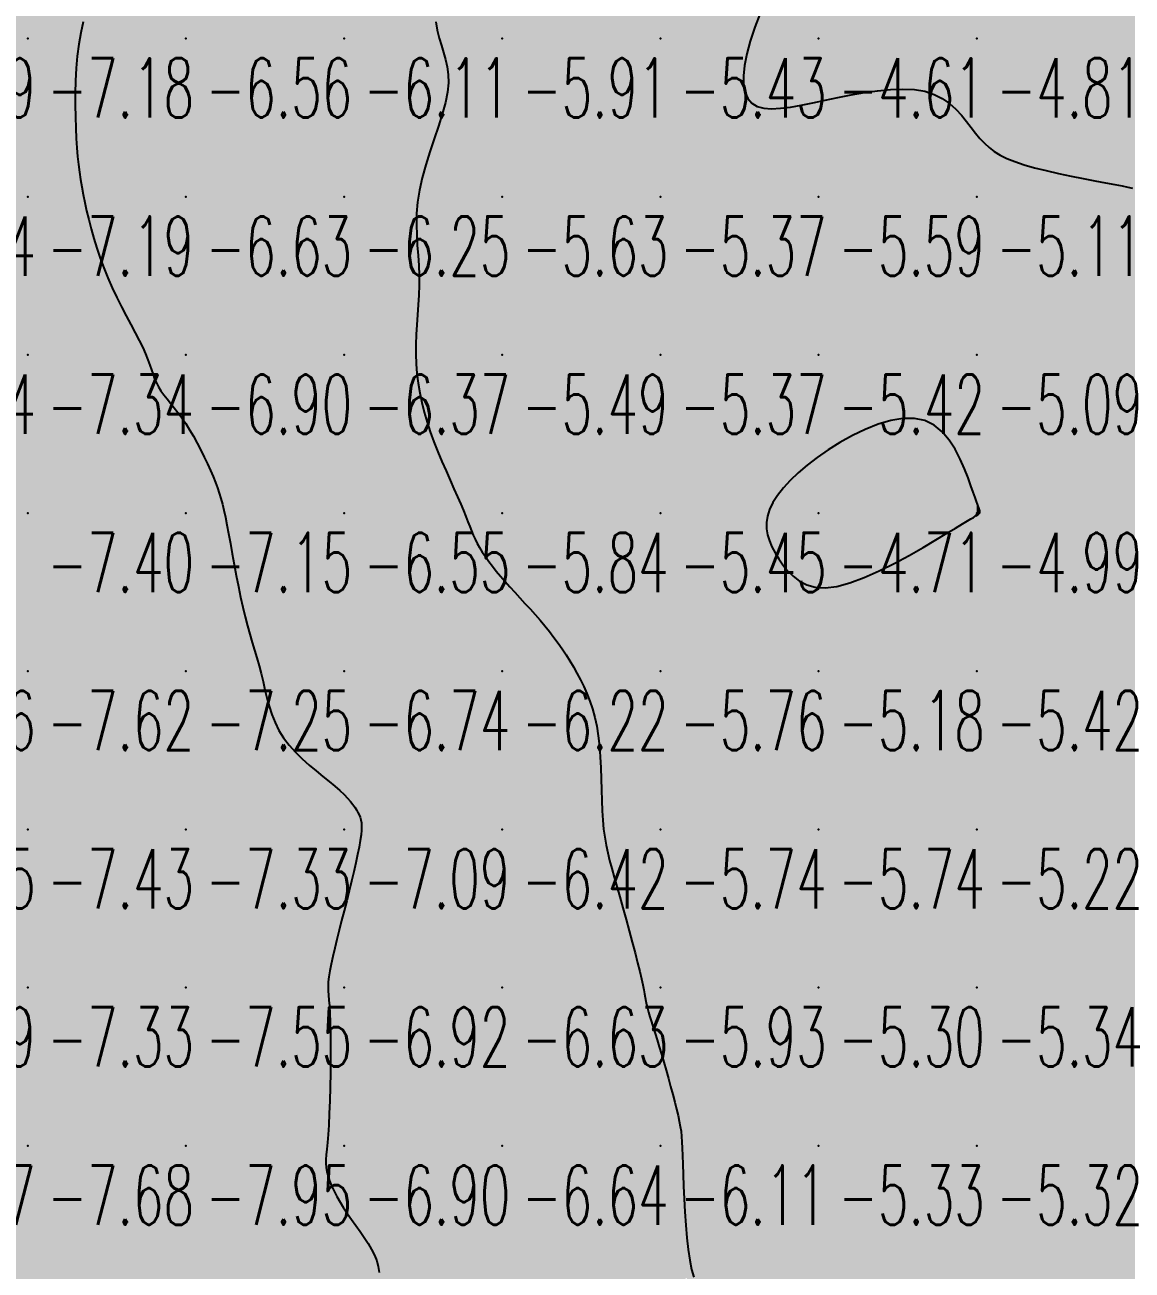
# Model space of a CAD drawing. Header units: millimetres. Extents: x 88261 to 90953, y 390274 to 392322.
# Drawn here: x 89910.1 to 89980.1, y 391899.4 to 391978.1 of the extents above; entities that cross this region are included whole.
import ezdxf
from ezdxf.enums import TextEntityAlignment as Align

# ---------------------------------------------------------------- set-up
doc = ezdxf.new("R2010")
doc.units = ezdxf.units.MM
doc.header["$LTSCALE"] = 25
for name, color, linetype in [('CN_03_00', 7, 'Continuous'), ('CN_04_00', 242, 'Continuous'), ('COTEAlt', 7, 'Continuous'), ('TN_COLORIAGE', 7, 'Continuous')]:
    doc.layers.add(name, color=color, linetype=linetype)
doc.styles.add('Simplex 1.0', font='Simplex.shx', dxfattribs={"width": 0.99, "height": 2.5})
doc.styles.get("Standard").update_dxf_attribs({"font": 'times.ttf'})

# ---------------------------------------------------------------- blocks, each defined once
blk = doc.blocks.new('COTE')
at = {"color": 0}
blk.add_point((0, 0), dxfattribs=at)
at = {"layer": 'COTEAlt'}
blk.add_attdef('ALT', text='', height=3.75, dxfattribs=at).set_placement((1.25, -1.25), align=Align.TOP_LEFT)

msp = doc.modelspace()

# ---------------------------------------------------------------- linework, layer by layer
at = {"layer": 'CN_03_00', "flags": 128}
for points, elevation in [([(89913.752, 391978.298), (89913.6, 391977.605), (89913.472, 391976.883), (89913.375, 391976.13), (89913.308, 391975.355), (89913.266, 391974.571), (89913.246, 391973.789), (89913.246, 391973.022), (89913.26, 391972.28), (89913.286, 391971.576), (89913.319, 391970.923), (89913.358, 391970.326), (89913.402, 391969.78), (89913.453, 391969.271), (89913.513, 391968.789), (89913.581, 391968.32), (89913.66, 391967.853), (89913.751, 391967.376), (89913.855, 391966.877), (89913.973, 391966.346), (89914.107, 391965.787), (89914.258, 391965.204), (89914.427, 391964.602), (89914.615, 391963.986), (89914.824, 391963.361), (89915.054, 391962.733), (89915.308, 391962.106), (89915.585, 391961.485), (89915.877, 391960.874), (89916.178, 391960.28), (89916.479, 391959.705), (89916.771, 391959.156), (89917.046, 391958.635), (89917.297, 391958.149), (89917.514, 391957.702), (89917.694, 391957.296), (89917.84, 391956.928), (89917.963, 391956.593), (89918.07, 391956.285), (89918.17, 391956), (89918.272, 391955.731), (89918.384, 391955.474), (89918.515, 391955.223), (89918.672, 391954.973), (89918.852, 391954.72), (89919.053, 391954.459), (89919.27, 391954.187), (89919.501, 391953.899), (89919.741, 391953.59), (89919.987, 391953.258), (89920.235, 391952.897), (89920.483, 391952.505), (89920.726, 391952.089), (89920.963, 391951.656), (89921.191, 391951.216), (89921.408, 391950.775), (89921.611, 391950.343), (89921.798, 391949.928), (89921.965, 391949.538), (89922.112, 391949.177), (89922.242, 391948.836), (89922.357, 391948.502), (89922.461, 391948.163), (89922.558, 391947.805), (89922.652, 391947.416), (89922.746, 391946.982), (89922.844, 391946.491), (89922.949, 391945.934), (89923.061, 391945.322), (89923.179, 391944.668), (89923.304, 391943.987), (89923.433, 391943.294), (89923.568, 391942.602), (89923.708, 391941.927), (89923.852, 391941.282), (89923.999, 391940.678), (89924.148, 391940.112), (89924.298, 391939.576), (89924.447, 391939.063), (89924.593, 391938.565), (89924.735, 391938.076), (89924.871, 391937.587), (89925, 391937.092), (89925.122, 391936.586), (89925.242, 391936.07), (89925.371, 391935.548), (89925.516, 391935.026), (89925.685, 391934.508), (89925.888, 391933.998), (89926.132, 391933.5), (89926.427, 391933.018), (89926.776, 391932.557), (89927.169, 391932.117), (89927.592, 391931.7), (89928.032, 391931.305), (89928.474, 391930.934), (89928.904, 391930.587), (89929.309, 391930.264), (89929.673, 391929.966), (89929.987, 391929.693), (89930.252, 391929.443), (89930.474, 391929.215), (89930.658, 391929.005), (89930.81, 391928.812), (89930.935, 391928.634), (89931.038, 391928.467), (89931.125, 391928.309), (89931.2, 391928.158), (89931.262, 391928.005), (89931.31, 391927.841), (89931.342, 391927.657), (89931.357, 391927.444), (89931.351, 391927.192), (89931.324, 391926.892), (89931.275, 391926.536), (89931.201, 391926.117), (89931.105, 391925.641), (89930.991, 391925.117), (89930.862, 391924.554), (89930.72, 391923.962), (89930.569, 391923.349), (89930.413, 391922.725), (89930.254, 391922.098), (89930.095, 391921.477), (89929.94, 391920.871), (89929.793, 391920.284), (89929.656, 391919.726), (89929.533, 391919.202), (89929.427, 391918.72), (89929.342, 391918.287), (89929.281, 391917.91), (89929.246, 391917.59), (89929.233, 391917.308), (89929.239, 391917.041), (89929.258, 391916.763), (89929.286, 391916.451), (89929.318, 391916.08), (89929.349, 391915.625), (89929.375, 391915.062), (89929.392, 391914.376), (89929.399, 391913.59), (89929.397, 391912.735), (89929.388, 391911.843), (89929.37, 391910.946), (89929.345, 391910.076), (89929.314, 391909.265), (89929.277, 391908.545), (89929.236, 391907.938), (89929.193, 391907.436), (89929.154, 391907.02), (89929.123, 391906.671), (89929.104, 391906.373), (89929.101, 391906.106), (89929.119, 391905.853), (89929.162, 391905.595), (89929.234, 391905.318), (89929.334, 391905.02), (89929.46, 391904.705), (89929.613, 391904.373), (89929.79, 391904.029), (89929.99, 391903.673), (89930.212, 391903.309), (89930.454, 391902.938), (89930.714, 391902.564), (89930.985, 391902.187), (89931.257, 391901.809), (89931.521, 391901.431), (89931.768, 391901.055), (89931.989, 391900.682), (89932.175, 391900.314), (89932.318, 391899.952), (89932.41, 391899.595), (89932.457, 391899.233)], -7), ([(89936.049, 391978.296), (89936.143, 391977.758), (89936.263, 391977.262), (89936.401, 391976.799), (89936.541, 391976.353), (89936.669, 391975.91), (89936.772, 391975.453), (89936.836, 391974.968), (89936.846, 391974.438), (89936.788, 391973.848), (89936.654, 391973.188), (89936.456, 391972.466), (89936.215, 391971.698), (89935.948, 391970.897), (89935.675, 391970.077), (89935.415, 391969.253), (89935.185, 391968.439), (89935.006, 391967.65), (89934.891, 391966.896), (89934.833, 391966.175), (89934.819, 391965.483), (89934.838, 391964.814), (89934.877, 391964.164), (89934.923, 391963.527), (89934.966, 391962.898), (89934.991, 391962.273), (89934.991, 391961.647), (89934.969, 391961.021), (89934.933, 391960.394), (89934.889, 391959.768), (89934.844, 391959.142), (89934.806, 391958.519), (89934.781, 391957.897), (89934.777, 391957.279), (89934.799, 391956.665), (89934.849, 391956.052), (89934.926, 391955.442), (89935.029, 391954.831), (89935.159, 391954.219), (89935.314, 391953.605), (89935.494, 391952.988), (89935.7, 391952.365), (89935.929, 391951.739), (89936.176, 391951.113), (89936.433, 391950.497), (89936.693, 391949.896), (89936.949, 391949.319), (89937.195, 391948.773), (89937.422, 391948.265), (89937.625, 391947.802), (89937.797, 391947.39), (89937.944, 391947.022), (89938.072, 391946.692), (89938.188, 391946.391), (89938.298, 391946.111), (89938.409, 391945.845), (89938.528, 391945.585), (89938.661, 391945.322), (89938.814, 391945.051), (89938.987, 391944.77), (89939.181, 391944.481), (89939.393, 391944.182), (89939.624, 391943.875), (89939.873, 391943.56), (89940.139, 391943.237), (89940.422, 391942.907), (89940.721, 391942.57), (89941.033, 391942.227), (89941.352, 391941.879), (89941.677, 391941.527), (89942.003, 391941.172), (89942.325, 391940.815), (89942.641, 391940.456), (89942.946, 391940.097), (89943.238, 391939.739), (89943.516, 391939.379), (89943.782, 391939.016), (89944.038, 391938.65), (89944.283, 391938.277), (89944.519, 391937.898), (89944.748, 391937.509), (89944.971, 391937.109), (89945.188, 391936.697), (89945.396, 391936.269), (89945.594, 391935.822), (89945.778, 391935.35), (89945.945, 391934.851), (89946.093, 391934.321), (89946.218, 391933.756), (89946.319, 391933.151), (89946.393, 391932.507), (89946.445, 391931.832), (89946.48, 391931.138), (89946.504, 391930.438), (89946.522, 391929.743), (89946.541, 391929.066), (89946.566, 391928.419), (89946.603, 391927.813), (89946.656, 391927.257), (89946.726, 391926.739), (89946.812, 391926.246), (89946.916, 391925.762), (89947.036, 391925.272), (89947.173, 391924.763), (89947.326, 391924.218), (89947.495, 391923.622), (89947.68, 391922.968), (89947.875, 391922.269), (89948.074, 391921.546), (89948.273, 391920.817), (89948.464, 391920.104), (89948.642, 391919.426), (89948.803, 391918.803), (89948.938, 391918.255), (89949.046, 391917.797), (89949.129, 391917.418), (89949.194, 391917.103), (89949.245, 391916.836), (89949.289, 391916.602), (89949.331, 391916.384), (89949.377, 391916.166), (89949.432, 391915.934), (89949.501, 391915.674), (89949.584, 391915.383), (89949.68, 391915.063), (89949.787, 391914.712), (89949.905, 391914.332), (89950.032, 391913.923), (89950.166, 391913.485), (89950.307, 391913.019), (89950.454, 391912.526), (89950.603, 391912.014), (89950.751, 391911.495), (89950.894, 391910.978), (89951.031, 391910.474), (89951.157, 391909.993), (89951.27, 391909.545), (89951.366, 391909.139), (89951.443, 391908.783), (89951.503, 391908.459), (89951.549, 391908.148), (89951.583, 391907.829), (89951.609, 391907.482), (89951.63, 391907.086), (89951.648, 391906.622), (89951.666, 391906.067), (89951.687, 391905.411), (89951.713, 391904.672), (89951.747, 391903.876), (89951.79, 391903.052), (89951.845, 391902.225), (89951.913, 391901.422), (89951.997, 391900.671), (89952.099, 391899.998), (89952.22, 391899.422), (89952.356, 391898.929)], -6)]:
    msp.add_lwpolyline(points, dxfattribs=dict(at, elevation=elevation))
at = {"layer": 'CN_04_00', "elevation": -5, "flags": 128}
msp.add_lwpolyline([(89956.569, 391978.885), (89956.216, 391977.947), (89955.929, 391977.072), (89955.712, 391976.267), (89955.568, 391975.537), (89955.5, 391974.885), (89955.509, 391974.317), (89955.597, 391973.835), (89955.768, 391973.443), (89956.022, 391973.147), (89956.362, 391972.948), (89956.783, 391972.835), (89957.277, 391972.799), (89957.84, 391972.826), (89958.465, 391972.905), (89959.146, 391973.025), (89959.878, 391973.174), (89960.653, 391973.339), (89961.464, 391973.51), (89962.299, 391973.675), (89963.142, 391973.822), (89963.979, 391973.941), (89964.794, 391974.019), (89965.573, 391974.046), (89966.302, 391974.01), (89966.964, 391973.9), (89967.551, 391973.708), (89968.066, 391973.446), (89968.519, 391973.129), (89968.919, 391972.772), (89969.275, 391972.391), (89969.597, 391971.999), (89969.894, 391971.613), (89970.175, 391971.248), (89970.449, 391970.916), (89970.729, 391970.616), (89971.027, 391970.344), (89971.356, 391970.095), (89971.729, 391969.867), (89972.158, 391969.654), (89972.657, 391969.453), (89973.236, 391969.259), (89973.904, 391969.07), (89974.639, 391968.887), (89975.416, 391968.711), (89976.206, 391968.544), (89976.983, 391968.389), (89977.721, 391968.246), (89978.393, 391968.119), (89978.972, 391968.008), (89979.438, 391967.916), (89979.804, 391967.839), (89980.089, 391967.776)], dxfattribs=at)
msp.add_lwpolyline([(89962.22, 391942.821), (89963.122, 391943.156), (89964.068, 391943.577), (89965.027, 391944.056), (89965.967, 391944.562), (89966.856, 391945.067), (89967.662, 391945.542), (89968.355, 391945.957), (89968.91, 391946.292), (89969.337, 391946.549), (89969.655, 391946.739), (89969.882, 391946.874), (89970.034, 391946.965), (89970.131, 391947.023), (89970.191, 391947.058), (89970.23, 391947.081), (89970.265, 391947.102), (89970.298, 391947.123), (89970.328, 391947.143), (89970.356, 391947.163), (89970.381, 391947.183), (89970.402, 391947.204), (89970.42, 391947.224), (89970.434, 391947.245), (89970.443, 391947.266), (89970.448, 391947.289), (89970.45, 391947.313), (89970.448, 391947.338), (89970.443, 391947.367), (89970.435, 391947.398), (89970.424, 391947.432), (89970.411, 391947.47), (89970.395, 391947.514), (89970.372, 391947.575), (89970.339, 391947.664), (89970.292, 391947.793), (89970.226, 391947.976), (89970.138, 391948.223), (89970.022, 391948.547), (89969.876, 391948.96), (89969.695, 391949.468), (89969.473, 391950.043), (89969.204, 391950.654), (89968.884, 391951.267), (89968.506, 391951.849), (89968.064, 391952.368), (89967.553, 391952.789), (89966.967, 391953.081), (89966.305, 391953.219), (89965.579, 391953.213), (89964.807, 391953.083), (89964.006, 391952.847), (89963.193, 391952.526), (89962.385, 391952.137), (89961.599, 391951.7), (89960.853, 391951.234), (89960.161, 391950.756), (89959.529, 391950.273), (89958.959, 391949.787), (89958.455, 391949.303), (89958.019, 391948.824), (89957.654, 391948.354), (89957.363, 391947.897), (89957.149, 391947.457), (89957.014, 391947.036), (89956.951, 391946.632), (89956.955, 391946.241), (89957.018, 391945.859), (89957.134, 391945.483), (89957.296, 391945.108), (89957.497, 391944.732), (89957.73, 391944.35), (89957.992, 391943.963), (89958.289, 391943.585), (89958.632, 391943.237), (89959.031, 391942.936), (89959.496, 391942.704), (89960.039, 391942.557), (89960.668, 391942.517), (89961.394, 391942.601), (89962.22, 391942.821)], close=True, dxfattribs=at)
at = {"layer": 'TN_COLORIAGE', "color": 161}
for points in [[(89900.249, 391977.239, -7.121), (89910.249, 391977.239, -7.121), (89910.249, 391987.239, -7.121)], [(89900.249, 391987.239, -7.121), (89900.249, 391977.239, -7.121), (89910.249, 391987.239, -7.121)], [(89910.249, 391977.239, -7), (89915.083, 391982.074, -7), (89910.249, 391987.239, -7), (89914.129, 391987.239, -7)], [(89913.119, 391977.239, -7.179), (89915.083, 391982.074, -7.179), (89910.249, 391977.239, -7.179)], [(89900.249, 391967.239, -7.179), (89910.249, 391967.239, -7.179), (89910.249, 391977.239, -7.179)], [(89900.249, 391977.239, -7.179), (89900.249, 391967.239, -7.179), (89910.249, 391977.239, -7.179)], [(89910.249, 391967.239, -7), (89913.273, 391970.264, -7), (89910.249, 391977.239, -7), (89913.119, 391977.239, -7)], [(89913.273, 391970.264, -7.193), (89913.702, 391967.239, -7.193), (89910.249, 391967.239, -7.193)], [(89900.249, 391967.239, -7.193), (89900.249, 391957.239, -7.193), (89910.249, 391967.239, -7.193)], [(89900.249, 391957.239, -7.193), (89910.249, 391957.239, -7.193), (89910.249, 391967.239, -7.193)], [(89910.249, 391957.239, -7), (89915.048, 391962.039, -7), (89910.249, 391967.239, -7), (89913.702, 391967.239, -7)], [(89915.048, 391962.039, -7.337), (89917.954, 391957.239, -7.337), (89910.249, 391957.239, -7.337)], [(89900.249, 391947.239, -7.337), (89910.249, 391947.239, -7.337), (89910.249, 391957.239, -7.337)], [(89900.249, 391957.239, -7.337), (89900.249, 391947.239, -7.337), (89910.249, 391957.239, -7.337)], [(89910.249, 391947.239, -7), (89918.222, 391955.213, -7), (89910.249, 391957.239, -7), (89917.954, 391957.239, -7)], [(89910.249, 391947.239, -7), (89918.222, 391955.213, -7), (89920.249, 391947.239, -7), (89920.249, 391953.245, -7)], [(89922.194, 391949.185, -7.151), (89920.249, 391953.245, -7.151), (89920.249, 391947.239, -7.151)], [(89922.194, 391949.185, -7.151), (89922.765, 391947.239, -7.151), (89920.249, 391947.239, -7.151)], [(89900.249, 391937.239, -7.395), (89910.249, 391937.239, -7.395), (89910.249, 391947.239, -7.395)], [(89900.249, 391947.239, -7.395), (89900.249, 391937.239, -7.395), (89910.249, 391947.239, -7.395)], [(89910.249, 391937.239, -7.151), (89920.249, 391937.239, -7.151), (89920.249, 391947.239, -7.151)], [(89910.249, 391947.239, -7.151), (89910.249, 391937.239, -7.151), (89920.249, 391947.239, -7.151)], [(89920.249, 391937.239, -7), (89923.812, 391940.803, -7), (89920.249, 391947.239, -7), (89922.765, 391947.239, -7)], [(89923.812, 391940.803, -7.249), (89925.096, 391937.239, -7.249), (89920.249, 391937.239, -7.249)], [(89900.249, 391931.119, -7.624), (89903.149, 391930.14, -7.624), (89900.249, 391937.239, -7.624), (89910.249, 391937.239, -7.624)], [(89903.149, 391930.14, -7.43), (89902.37, 391927.239, -7.43), (89910.249, 391937.239, -7.43), (89910.249, 391927.239, -7.43)], [(89910.249, 391937.239, -7.249), (89910.249, 391927.239, -7.249), (89920.249, 391937.239, -7.249)], [(89910.249, 391927.239, -7.249), (89920.249, 391927.239, -7.249), (89920.249, 391937.239, -7.249)], [(89920.249, 391927.239, -7), (89925.804, 391932.794, -7), (89920.249, 391937.239, -7), (89925.096, 391937.239, -7)], [(89920.249, 391927.239, -7), (89925.804, 391932.794, -7), (89930.249, 391927.239, -7), (89930.249, 391929.692, -7)], [(89931.24, 391928.231, -7.086), (89930.249, 391929.692, -7.086), (89930.249, 391927.239, -7.086)], [(89931.24, 391928.231, -7.086), (89931.54, 391927.239, -7.086), (89930.249, 391927.239, -7.086)], [(89902.37, 391927.239, -7.43), (89905.715, 391922.705, -7.43), (89910.249, 391927.239, -7.43)], [(89905.715, 391922.705, -7.33), (89905.314, 391917.239, -7.33), (89910.249, 391927.239, -7.33), (89910.249, 391917.239, -7.33)], [(89910.249, 391917.239, -7.33), (89920.249, 391917.239, -7.33), (89920.249, 391927.239, -7.33)], [(89910.249, 391927.239, -7.33), (89910.249, 391917.239, -7.33), (89920.249, 391927.239, -7.33)], [(89920.249, 391917.239, -7), (89928.988, 391917.239, -7), (89930.249, 391927.239, -7), (89930.249, 391922.027, -7)], [(89920.249, 391927.239, -7.086), (89920.249, 391917.239, -7.086), (89930.249, 391927.239, -7.086)], [(89931.54, 391927.239, -7.086), (89930.249, 391922.027, -7.086), (89930.249, 391927.239, -7.086)], [(89905.314, 391917.239, -7.33), (89905.61, 391912.601, -7.33), (89910.249, 391917.239, -7.33)], [(89907.303, 391907.239, -7.33), (89905.61, 391912.601, -7.33), (89910.249, 391907.239, -7.33), (89910.249, 391917.239, -7.33)], [(89910.249, 391917.239, -7.547), (89910.249, 391907.239, -7.547), (89920.249, 391917.239, -7.547)], [(89910.249, 391907.239, -7.547), (89920.249, 391907.239, -7.547), (89920.249, 391917.239, -7.547)], [(89920.249, 391907.239, -7), (89929.482, 391916.473, -7), (89920.249, 391917.239, -7), (89928.988, 391917.239, -7)], [(89929.334, 391907.239, -7.951), (89929.482, 391916.473, -7.951), (89920.249, 391907.239, -7.951)], [(89906.647, 391903.637, -7.677), (89907.303, 391907.239, -7.677), (89910.249, 391907.239, -7.677)], [(89907.887, 391897.239, -7.677), (89906.647, 391903.637, -7.677), (89910.249, 391897.239, -7.677), (89910.249, 391907.239, -7.677)], [(89910.249, 391907.239, -7.951), (89910.249, 391897.239, -7.951), (89920.249, 391907.239, -7.951)], [(89910.249, 391897.239, -7.951), (89920.249, 391897.239, -7.951), (89920.249, 391907.239, -7.951)], [(89920.249, 391907.239, -7), (89929.334, 391907.239, -7), (89920.249, 391897.239, -7), (89928.847, 391905.838, -7)], [(89920.249, 391897.239, -7), (89928.847, 391905.838, -7), (89930.249, 391897.239, -7), (89930.249, 391902.98, -7)], [(89932.882, 391899.873, -7.129), (89930.249, 391902.98, -7.129), (89930.249, 391897.239, -7.129)], [(89932.129, 391897.239, -7.129), (89932.882, 391899.873, -7.129), (89930.249, 391897.239, -7.129)]]:
    msp.add_solid(points, dxfattribs=at)
at = {"layer": 'TN_COLORIAGE', "color": 151}
for points in [[(89915.083, 391982.074, -6.555), (89913.119, 391977.239, -6.555), (89920.249, 391987.239, -6.555), (89920.249, 391977.239, -6.555)], [(89920.249, 391987.239, -6), (89927.252, 391987.239, -6), (89920.249, 391977.239, -6), (89926.411, 391983.401, -6)], [(89920.249, 391977.239, -6), (89926.411, 391983.401, -6), (89930.249, 391977.239, -6), (89930.249, 391979.62, -6)], [(89935.813, 391977.239, -6.108), (89935.945, 391982.936, -6.108), (89930.249, 391977.239, -6.108)], [(89930.249, 391979.62, -6.108), (89935.945, 391982.936, -6.108), (89930.249, 391977.239, -6.108)], [(89913.119, 391977.239, -6.555), (89913.273, 391970.264, -6.555), (89920.249, 391977.239, -6.555)], [(89913.702, 391967.239, -6.555), (89913.273, 391970.264, -6.555), (89920.249, 391967.239, -6.555), (89920.249, 391977.239, -6.555)], [(89920.249, 391977.239, -6.108), (89920.249, 391967.239, -6.108), (89930.249, 391977.239, -6.108)], [(89920.249, 391967.239, -6.108), (89930.249, 391967.239, -6.108), (89930.249, 391977.239, -6.108)], [(89930.249, 391967.239, -6), (89937.662, 391974.652, -6), (89930.249, 391977.239, -6), (89935.813, 391977.239, -6)], [(89934.269, 391967.239, -6.247), (89937.662, 391974.652, -6.247), (89930.249, 391967.239, -6.247)], [(89913.702, 391967.239, -6.635), (89915.048, 391962.039, -6.635), (89920.249, 391967.239, -6.635)], [(89917.954, 391957.239, -6.635), (89915.048, 391962.039, -6.635), (89920.249, 391957.239, -6.635), (89920.249, 391967.239, -6.635)], [(89920.249, 391967.239, -6.247), (89920.249, 391957.239, -6.247), (89930.249, 391967.239, -6.247)], [(89920.249, 391957.239, -6.247), (89930.249, 391957.239, -6.247), (89930.249, 391967.239, -6.247)], [(89930.249, 391957.239, -6), (89935.299, 391962.29, -6), (89930.249, 391967.239, -6), (89934.269, 391967.239, -6)], [(89934.481, 391957.239, -6.375), (89935.299, 391962.29, -6.375), (89930.249, 391957.239, -6.375)], [(89917.954, 391957.239, -6.9), (89918.222, 391955.213, -6.9), (89920.249, 391957.239, -6.9)], [(89920.249, 391953.245, -6.9), (89918.222, 391955.213, -6.9), (89920.249, 391957.239, -6.9)], [(89920.249, 391953.245, -6.375), (89922.194, 391949.185, -6.375), (89920.249, 391957.239, -6.375), (89930.249, 391957.239, -6.375)], [(89922.765, 391947.239, -6.375), (89922.194, 391949.185, -6.375), (89930.249, 391947.239, -6.375), (89930.249, 391957.239, -6.375)], [(89930.249, 391947.239, -6), (89935.438, 391952.428, -6), (89930.249, 391957.239, -6), (89934.481, 391957.239, -6)], [(89935.438, 391952.428, -6.551), (89937.968, 391947.239, -6.551), (89930.249, 391947.239, -6.551)], [(89922.765, 391947.239, -6.551), (89923.812, 391940.803, -6.551), (89930.249, 391947.239, -6.551)], [(89925.096, 391937.239, -6.551), (89923.812, 391940.803, -6.551), (89930.249, 391937.239, -6.551), (89930.249, 391947.239, -6.551)], [(89930.249, 391937.239, -6), (89938.438, 391945.428, -6), (89930.249, 391947.239, -6), (89937.968, 391947.239, -6)], [(89930.249, 391937.239, -6), (89938.438, 391945.428, -6), (89940.249, 391937.239, -6), (89940.249, 391942.981, -6)], [(89943.101, 391940.091, -6.219), (89940.249, 391942.981, -6.219), (89940.249, 391937.239, -6.219)], [(89943.101, 391940.091, -6.219), (89945.027, 391937.239, -6.219), (89940.249, 391937.239, -6.219)], [(89925.096, 391937.239, -6.736), (89925.804, 391932.794, -6.736), (89930.249, 391937.239, -6.736)], [(89930.249, 391929.692, -6.736), (89925.804, 391932.794, -6.736), (89930.249, 391937.239, -6.736)], [(89930.249, 391929.692, -6.219), (89931.24, 391928.231, -6.219), (89930.249, 391937.239, -6.219), (89940.249, 391937.239, -6.219)], [(89931.54, 391927.239, -6.219), (89931.24, 391928.231, -6.219), (89940.249, 391927.239, -6.219), (89940.249, 391937.239, -6.219)], [(89940.249, 391927.239, -6), (89946.617, 391933.607, -6), (89940.249, 391937.239, -6), (89945.027, 391937.239, -6)], [(89946.419, 391927.239, -6.42), (89946.617, 391933.607, -6.42), (89940.249, 391927.239, -6.42)], [(89930.249, 391922.027, -6.42), (89931.54, 391927.239, -6.42), (89930.249, 391917.239, -6.42), (89940.249, 391927.239, -6.42)], [(89930.249, 391917.239, -6.42), (89940.249, 391917.239, -6.42), (89940.249, 391927.239, -6.42)], [(89940.249, 391917.239, -6), (89947.323, 391924.314, -6), (89940.249, 391927.239, -6), (89946.419, 391927.239, -6)], [(89947.323, 391924.314, -6.631), (89949.259, 391917.239, -6.631), (89940.249, 391917.239, -6.631)], [(89930.249, 391922.027, -6.921), (89928.988, 391917.239, -6.921), (89930.249, 391917.239, -6.921)], [(89928.988, 391917.239, -6.921), (89929.482, 391916.473, -6.921), (89930.249, 391917.239, -6.921)], [(89929.482, 391916.473, -6.904), (89929.334, 391907.239, -6.904), (89930.249, 391917.239, -6.904), (89930.249, 391907.239, -6.904)], [(89930.249, 391907.239, -6.631), (89940.249, 391907.239, -6.631), (89940.249, 391917.239, -6.631)], [(89930.249, 391917.239, -6.631), (89930.249, 391907.239, -6.631), (89940.249, 391917.239, -6.631)], [(89940.249, 391907.239, -6), (89949.271, 391916.261, -6), (89940.249, 391917.239, -6), (89949.259, 391917.239, -6)], [(89940.249, 391907.239, -6), (89949.271, 391916.261, -6), (89950.249, 391907.239, -6), (89950.249, 391913.321, -6)], [(89951.579, 391908.569, -6.108), (89950.249, 391913.321, -6.108), (89950.249, 391907.239, -6.108)], [(89951.579, 391908.569, -6.108), (89951.633, 391907.239, -6.108), (89950.249, 391907.239, -6.108)], [(89930.249, 391902.98, -6.904), (89928.847, 391905.838, -6.904), (89930.249, 391907.239, -6.904)], [(89928.847, 391905.838, -6.904), (89929.334, 391907.239, -6.904), (89930.249, 391907.239, -6.904)], [(89930.249, 391902.98, -6.639), (89932.882, 391899.873, -6.639), (89930.249, 391907.239, -6.639), (89940.249, 391907.239, -6.639)], [(89932.882, 391899.873, -6.443), (89932.129, 391897.239, -6.443), (89940.249, 391907.239, -6.443), (89940.249, 391897.239, -6.443)], [(89940.249, 391897.239, -6.108), (89950.249, 391897.239, -6.108), (89950.249, 391907.239, -6.108)], [(89940.249, 391907.239, -6.108), (89940.249, 391897.239, -6.108), (89950.249, 391907.239, -6.108)], [(89950.249, 391897.239, -6), (89951.886, 391898.877, -6), (89950.249, 391907.239, -6), (89951.633, 391907.239, -6)]]:
    msp.add_solid(points, dxfattribs=at)
at = {"layer": 'TN_COLORIAGE', "color": 141}
for points in [[(89935.945, 391982.936, -5.914), (89935.813, 391977.239, -5.914), (89940.249, 391987.239, -5.914), (89940.249, 391977.239, -5.914)], [(89940.249, 391987.239, -5.592), (89940.249, 391977.239, -5.592), (89950.249, 391987.239, -5.592)], [(89940.249, 391977.239, -5.592), (89950.249, 391977.239, -5.592), (89950.249, 391987.239, -5.592)], [(89950.249, 391987.239, -5.025), (89950.249, 391977.239, -5.025), (89960.249, 391987.239, -5.025)], [(89950.249, 391977.239, -5), (89955.487, 391977.239, -5), (89960.249, 391987.239, -5), (89960.249, 391986.633, -5)], [(89937.662, 391974.652, -5.633), (89934.269, 391967.239, -5.633), (89940.249, 391977.239, -5.633), (89940.249, 391967.239, -5.633)], [(89935.813, 391977.239, -5.914), (89937.662, 391974.652, -5.914), (89940.249, 391977.239, -5.914)], [(89940.249, 391967.239, -5.427), (89950.249, 391967.239, -5.427), (89950.249, 391977.239, -5.427)], [(89940.249, 391977.239, -5.427), (89940.249, 391967.239, -5.427), (89950.249, 391977.239, -5.427)], [(89950.249, 391977.239, -5), (89955.487, 391977.239, -5), (89950.249, 391967.239, -5), (89955.1, 391972.09, -5)], [(89960.249, 391967.239, -5), (89967.822, 391974.813, -5), (89970.249, 391967.239, -5), (89970.249, 391970.864, -5)], [(89960.249, 391973.283, -5.592), (89967.822, 391974.813, -5.592), (89960.249, 391967.239, -5.592)], [(89960.249, 391967.239, -5), (89960.249, 391973.283, -5), (89950.249, 391967.239, -5), (89955.1, 391972.09, -5)], [(89972.23, 391969.221, -5.108), (89970.249, 391970.864, -5.108), (89970.249, 391967.239, -5.108)], [(89970.249, 391967.239, -5), (89972.23, 391969.221, -5), (89980.249, 391967.239, -5), (89980.249, 391967.808, -5)], [(89934.269, 391967.239, -5.633), (89935.299, 391962.29, -5.633), (89940.249, 391967.239, -5.633)], [(89935.299, 391962.29, -5.489), (89934.481, 391957.239, -5.489), (89940.249, 391967.239, -5.489), (89940.249, 391957.239, -5.489)], [(89940.249, 391967.239, -5.365), (89940.249, 391957.239, -5.365), (89950.249, 391967.239, -5.365)], [(89940.249, 391957.239, -5.365), (89950.249, 391957.239, -5.365), (89950.249, 391967.239, -5.365)], [(89950.249, 391967.239, -5.592), (89950.249, 391957.239, -5.592), (89960.249, 391967.239, -5.592)], [(89950.249, 391957.239, -5.592), (89960.249, 391957.239, -5.592), (89960.249, 391967.239, -5.592)], [(89960.249, 391967.239, -5.108), (89960.249, 391957.239, -5.108), (89970.249, 391967.239, -5.108)], [(89960.249, 391957.239, -5.108), (89970.249, 391957.239, -5.108), (89970.249, 391967.239, -5.108)], [(89970.249, 391967.239, -5.026), (89970.249, 391957.239, -5.026), (89980.249, 391967.239, -5.026)], [(89970.249, 391957.239, -5.026), (89980.249, 391957.239, -5.026), (89980.249, 391967.239, -5.026)], [(89934.481, 391957.239, -5.489), (89935.438, 391952.428, -5.489), (89940.249, 391957.239, -5.489)], [(89937.968, 391947.239, -5.489), (89935.438, 391952.428, -5.489), (89940.249, 391947.239, -5.489), (89940.249, 391957.239, -5.489)], [(89940.249, 391957.239, -5.372), (89940.249, 391947.239, -5.372), (89950.249, 391957.239, -5.372)], [(89940.249, 391947.239, -5.372), (89950.249, 391947.239, -5.372), (89950.249, 391957.239, -5.372)], [(89950.249, 391957.239, -5.424), (89950.249, 391947.239, -5.424), (89960.249, 391957.239, -5.424)], [(89950.249, 391947.239, -5), (89956.297, 391947.239, -5), (89960.249, 391957.239, -5), (89960.249, 391951.337, -5)], [(89960.249, 391957.239, -5), (89960.249, 391951.337, -5), (89970.249, 391957.239, -5), (89967.827, 391954.817, -5)], [(89967.827, 391954.817, -5.094), (89970.249, 391947.88, -5.094), (89970.249, 391957.239, -5.094)], [(89980.249, 391957.239, -5), (89970.434, 391947.425, -5), (89970.249, 391957.239, -5), (89970.249, 391947.88, -5)], [(89980.249, 391957.239, -5), (89970.434, 391947.425, -5), (89980.249, 391947.239, -5), (89970.48, 391947.239, -5)], [(89937.968, 391947.239, -5.837), (89938.438, 391945.428, -5.837), (89940.249, 391947.239, -5.837)], [(89940.249, 391942.981, -5.837), (89938.438, 391945.428, -5.837), (89940.249, 391947.239, -5.837)], [(89940.249, 391942.981, -5.45), (89943.101, 391940.091, -5.45), (89940.249, 391947.239, -5.45), (89950.249, 391947.239, -5.45)], [(89945.027, 391937.239, -5.45), (89943.101, 391940.091, -5.45), (89950.249, 391937.239, -5.45), (89950.249, 391947.239, -5.45)], [(89950.249, 391937.239, -5), (89957.459, 391944.449, -5), (89950.249, 391947.239, -5), (89956.297, 391947.239, -5)], [(89970.249, 391937.239, -5), (89970.249, 391947.087, -5), (89960.249, 391937.239, -5), (89969.908, 391946.898, -5)], [(89960.249, 391941.064, -5.182), (89969.908, 391946.898, -5.182), (89960.249, 391937.239, -5.182)], [(89970.249, 391937.239, -5), (89970.249, 391947.087, -5), (89980.249, 391947.239, -5), (89970.48, 391947.239, -5)], [(89970.249, 391937.239, -5.273), (89980.249, 391937.239, -5.273), (89980.249, 391947.239, -5.273)], [(89950.249, 391937.239, -5), (89957.459, 391944.449, -5), (89960.249, 391937.239, -5), (89960.249, 391941.064, -5)], [(89945.027, 391937.239, -5.76), (89946.617, 391933.607, -5.76), (89950.249, 391937.239, -5.76)], [(89946.617, 391933.607, -5.739), (89946.419, 391927.239, -5.739), (89950.249, 391937.239, -5.739), (89950.249, 391927.239, -5.739)], [(89950.249, 391927.239, -5.182), (89960.249, 391927.239, -5.182), (89960.249, 391937.239, -5.182)], [(89950.249, 391937.239, -5.182), (89950.249, 391927.239, -5.182), (89960.249, 391937.239, -5.182)], [(89960.249, 391937.239, -5.417), (89960.249, 391927.239, -5.417), (89970.249, 391937.239, -5.417)], [(89960.249, 391927.239, -5.417), (89970.249, 391927.239, -5.417), (89970.249, 391937.239, -5.417)], [(89970.249, 391937.239, -5.228), (89970.249, 391927.239, -5.228), (89980.249, 391937.239, -5.228)], [(89970.249, 391927.239, -5.228), (89980.249, 391927.239, -5.228), (89980.249, 391937.239, -5.228)], [(89946.419, 391927.239, -5.739), (89947.323, 391924.314, -5.739), (89950.249, 391927.239, -5.739)], [(89949.259, 391917.239, -5.739), (89947.323, 391924.314, -5.739), (89950.249, 391917.239, -5.739), (89950.249, 391927.239, -5.739)], [(89950.249, 391927.239, -5.742), (89950.249, 391917.239, -5.742), (89960.249, 391927.239, -5.742)], [(89950.249, 391917.239, -5.742), (89960.249, 391917.239, -5.742), (89960.249, 391927.239, -5.742)], [(89960.249, 391927.239, -5.219), (89960.249, 391917.239, -5.219), (89970.249, 391927.239, -5.219)], [(89960.249, 391917.239, -5.219), (89970.249, 391917.239, -5.219), (89970.249, 391927.239, -5.219)], [(89970.249, 391927.239, -5.336), (89970.249, 391917.239, -5.336), (89980.249, 391927.239, -5.336)], [(89970.249, 391917.239, -5.336), (89980.249, 391917.239, -5.336), (89980.249, 391927.239, -5.336)], [(89949.259, 391917.239, -5.931), (89949.271, 391916.261, -5.931), (89950.249, 391917.239, -5.931)], [(89950.249, 391913.321, -5.931), (89949.271, 391916.261, -5.931), (89950.249, 391917.239, -5.931)], [(89950.249, 391913.321, -5.299), (89951.579, 391908.569, -5.299), (89950.249, 391917.239, -5.299), (89960.249, 391917.239, -5.299)], [(89951.633, 391907.239, -5.299), (89951.579, 391908.569, -5.299), (89960.249, 391907.239, -5.299), (89960.249, 391917.239, -5.299)], [(89960.249, 391907.239, -5.338), (89970.249, 391907.239, -5.338), (89970.249, 391917.239, -5.338)], [(89960.249, 391917.239, -5.338), (89960.249, 391907.239, -5.338), (89970.249, 391917.239, -5.338)], [(89970.249, 391907.239, -5.504), (89980.249, 391907.239, -5.504), (89980.249, 391917.239, -5.504)], [(89970.249, 391917.239, -5.504), (89970.249, 391907.239, -5.504), (89980.249, 391917.239, -5.504)], [(89951.633, 391907.239, -5.331), (89951.886, 391898.877, -5.331), (89960.249, 391907.239, -5.331)], [(89953.416, 391897.239, -5.331), (89951.886, 391898.877, -5.331), (89960.249, 391897.239, -5.331), (89960.249, 391907.239, -5.331)], [(89960.249, 391907.239, -5.316), (89960.249, 391897.239, -5.316), (89970.249, 391907.239, -5.316)], [(89960.249, 391897.239, -5.316), (89970.249, 391897.239, -5.316), (89970.249, 391907.239, -5.316)], [(89970.249, 391897.239, -5.724), (89980.249, 391897.239, -5.724), (89980.249, 391907.239, -5.724)], [(89970.249, 391907.239, -5.724), (89970.249, 391897.239, -5.724), (89980.249, 391907.239, -5.724)]]:
    msp.add_solid(points, dxfattribs=at)
at = {"layer": 'TN_COLORIAGE', "color": 131}
for points in [[(89960.249, 391977.239, -4.416), (89970.249, 391977.239, -4.416), (89970.249, 391987.239, -4.416)], [(89960.249, 391986.633, -4.416), (89960.659, 391987.239, -4.416), (89960.249, 391977.239, -4.416), (89970.249, 391987.239, -4.416)], [(89970.249, 391987.239, -4.372), (89970.249, 391977.239, -4.372), (89980.249, 391987.239, -4.372)], [(89970.249, 391977.239, -4.372), (89980.249, 391977.239, -4.372), (89980.249, 391987.239, -4.372)], [(89960.249, 391986.633, -4.612), (89955.487, 391977.239, -4.612), (89960.249, 391977.239, -4.612)], [(89955.1, 391972.09, -4.612), (89960.249, 391973.283, -4.612), (89960.249, 391977.239, -4.612)], [(89955.1, 391972.09, -4.612), (89955.487, 391977.239, -4.612), (89960.249, 391977.239, -4.612)], [(89967.822, 391974.813, -4.612), (89960.249, 391973.283, -4.612), (89970.249, 391977.239, -4.612), (89960.249, 391977.239, -4.612)], [(89970.249, 391970.864, -4.81), (89967.822, 391974.813, -4.81), (89970.249, 391977.239, -4.81)], [(89970.249, 391970.864, -4.563), (89972.23, 391969.221, -4.563), (89970.249, 391977.239, -4.563), (89980.249, 391977.239, -4.563)], [(89980.249, 391967.808, -4.563), (89972.23, 391969.221, -4.563), (89980.249, 391977.239, -4.563)], [(89970.249, 391947.88, -4.706), (89967.827, 391954.817, -4.706), (89970.249, 391947.239, -4.706), (89960.249, 391947.239, -4.706)], [(89967.827, 391954.817, -4.706), (89960.249, 391951.337, -4.706), (89960.249, 391947.239, -4.706)], [(89960.249, 391951.337, -4.706), (89956.297, 391947.239, -4.706), (89960.249, 391947.239, -4.706)], [(89970.249, 391947.88, -4.994), (89970.434, 391947.425, -4.994), (89970.249, 391947.239, -4.994)], [(89956.297, 391947.239, -4.706), (89957.459, 391944.449, -4.706), (89960.249, 391947.239, -4.706)], [(89960.249, 391941.064, -4.706), (89957.459, 391944.449, -4.706), (89960.249, 391947.239, -4.706)], [(89969.908, 391946.898, -4.706), (89960.249, 391941.064, -4.706), (89970.249, 391947.239, -4.706), (89960.249, 391947.239, -4.706)], [(89969.908, 391946.898, -4.994), (89970.249, 391947.087, -4.994), (89970.249, 391947.239, -4.994)], [(89970.48, 391947.239, -4.994), (89970.434, 391947.425, -4.994), (89970.249, 391947.239, -4.994)], [(89970.48, 391947.239, -4.994), (89970.249, 391947.087, -4.994), (89970.249, 391947.239, -4.994)]]:
    msp.add_solid(points, dxfattribs=at)

# ---------------------------------------------------------------- block references
at = {"layer": 'COTEAlt'}
ref = msp.add_blockref('COTE', (89900.249, 391977.239), dxfattribs=at)
ref.add_attrib('ALT', '-7.29', dxfattribs={"height": 3.75, "style": 'Simplex 1.0', "width": 0.6}).set_placement((89901.499, 391975.989), align=Align.TOP_LEFT)
ref = msp.add_blockref('COTE', (89910.249, 391977.239), dxfattribs=at)
ref.add_attrib('ALT', '-7.18', dxfattribs={"height": 3.75, "style": 'Simplex 1.0', "width": 0.6}).set_placement((89911.499, 391975.989), align=Align.TOP_LEFT)
ref = msp.add_blockref('COTE', (89920.249, 391977.239), dxfattribs=at)
ref.add_attrib('ALT', '-6.56', dxfattribs={"height": 3.75, "style": 'Simplex 1.0', "width": 0.6}).set_placement((89921.499, 391975.989), align=Align.TOP_LEFT)
ref = msp.add_blockref('COTE', (89930.249, 391977.239), dxfattribs=at)
ref.add_attrib('ALT', '-6.11', dxfattribs={"height": 3.75, "style": 'Simplex 1.0', "width": 0.6}).set_placement((89931.499, 391975.989), align=Align.TOP_LEFT)
ref = msp.add_blockref('COTE', (89940.249, 391977.239), dxfattribs=at)
ref.add_attrib('ALT', '-5.91', dxfattribs={"height": 3.75, "style": 'Simplex 1.0', "width": 0.6}).set_placement((89941.499, 391975.989), align=Align.TOP_LEFT)
ref = msp.add_blockref('COTE', (89950.249, 391977.239), dxfattribs=at)
ref.add_attrib('ALT', '-5.43', dxfattribs={"height": 3.75, "style": 'Simplex 1.0', "width": 0.6}).set_placement((89951.499, 391975.989), align=Align.TOP_LEFT)
ref = msp.add_blockref('COTE', (89960.249, 391977.239), dxfattribs=at)
ref.add_attrib('ALT', '-4.61', dxfattribs={"height": 3.75, "style": 'Simplex 1.0', "width": 0.6}).set_placement((89961.499, 391975.989), align=Align.TOP_LEFT)
ref = msp.add_blockref('COTE', (89970.249, 391977.239), dxfattribs=at)
ref.add_attrib('ALT', '-4.81', dxfattribs={"height": 3.75, "style": 'Simplex 1.0', "width": 0.6}).set_placement((89971.499, 391975.989), align=Align.TOP_LEFT)
ref = msp.add_blockref('COTE', (89900.249, 391967.239), dxfattribs=at)
ref.add_attrib('ALT', '-7.44', dxfattribs={"height": 3.75, "style": 'Simplex 1.0', "width": 0.6}).set_placement((89901.499, 391965.989), align=Align.TOP_LEFT)
ref = msp.add_blockref('COTE', (89910.249, 391967.239), dxfattribs=at)
ref.add_attrib('ALT', '-7.19', dxfattribs={"height": 3.75, "style": 'Simplex 1.0', "width": 0.6}).set_placement((89911.499, 391965.989), align=Align.TOP_LEFT)
ref = msp.add_blockref('COTE', (89920.249, 391967.239), dxfattribs=at)
ref.add_attrib('ALT', '-6.63', dxfattribs={"height": 3.75, "style": 'Simplex 1.0', "width": 0.6}).set_placement((89921.499, 391965.989), align=Align.TOP_LEFT)
ref = msp.add_blockref('COTE', (89930.249, 391967.239), dxfattribs=at)
ref.add_attrib('ALT', '-6.25', dxfattribs={"height": 3.75, "style": 'Simplex 1.0', "width": 0.6}).set_placement((89931.499, 391965.989), align=Align.TOP_LEFT)
ref = msp.add_blockref('COTE', (89940.249, 391967.239), dxfattribs=at)
ref.add_attrib('ALT', '-5.63', dxfattribs={"height": 3.75, "style": 'Simplex 1.0', "width": 0.6}).set_placement((89941.499, 391965.989), align=Align.TOP_LEFT)
ref = msp.add_blockref('COTE', (89950.249, 391967.239), dxfattribs=at)
ref.add_attrib('ALT', '-5.37', dxfattribs={"height": 3.75, "style": 'Simplex 1.0', "width": 0.6}).set_placement((89951.499, 391965.989), align=Align.TOP_LEFT)
ref = msp.add_blockref('COTE', (89960.249, 391967.239), dxfattribs=at)
ref.add_attrib('ALT', '-5.59', dxfattribs={"height": 3.75, "style": 'Simplex 1.0', "width": 0.6}).set_placement((89961.499, 391965.989), align=Align.TOP_LEFT)
ref = msp.add_blockref('COTE', (89970.249, 391967.239), dxfattribs=at)
ref.add_attrib('ALT', '-5.11', dxfattribs={"height": 3.75, "style": 'Simplex 1.0', "width": 0.6}).set_placement((89971.499, 391965.989), align=Align.TOP_LEFT)
ref = msp.add_blockref('COTE', (89900.249, 391957.239), dxfattribs=at)
ref.add_attrib('ALT', '-7.44', dxfattribs={"height": 3.75, "style": 'Simplex 1.0', "width": 0.6}).set_placement((89901.499, 391955.989), align=Align.TOP_LEFT)
ref = msp.add_blockref('COTE', (89910.249, 391957.239), dxfattribs=at)
ref.add_attrib('ALT', '-7.34', dxfattribs={"height": 3.75, "style": 'Simplex 1.0', "width": 0.6}).set_placement((89911.499, 391955.989), align=Align.TOP_LEFT)
ref = msp.add_blockref('COTE', (89920.249, 391957.239), dxfattribs=at)
ref.add_attrib('ALT', '-6.90', dxfattribs={"height": 3.75, "style": 'Simplex 1.0', "width": 0.6}).set_placement((89921.499, 391955.989), align=Align.TOP_LEFT)
ref = msp.add_blockref('COTE', (89930.249, 391957.239), dxfattribs=at)
ref.add_attrib('ALT', '-6.37', dxfattribs={"height": 3.75, "style": 'Simplex 1.0', "width": 0.6}).set_placement((89931.499, 391955.989), align=Align.TOP_LEFT)
ref = msp.add_blockref('COTE', (89940.249, 391957.239), dxfattribs=at)
ref.add_attrib('ALT', '-5.49', dxfattribs={"height": 3.75, "style": 'Simplex 1.0', "width": 0.6}).set_placement((89941.499, 391955.989), align=Align.TOP_LEFT)
ref = msp.add_blockref('COTE', (89950.249, 391957.239), dxfattribs=at)
ref.add_attrib('ALT', '-5.37', dxfattribs={"height": 3.75, "style": 'Simplex 1.0', "width": 0.6}).set_placement((89951.499, 391955.989), align=Align.TOP_LEFT)
ref = msp.add_blockref('COTE', (89960.249, 391957.239), dxfattribs=at)
ref.add_attrib('ALT', '-5.42', dxfattribs={"height": 3.75, "style": 'Simplex 1.0', "width": 0.6}).set_placement((89961.499, 391955.989), align=Align.TOP_LEFT)
ref = msp.add_blockref('COTE', (89970.249, 391957.239), dxfattribs=at)
ref.add_attrib('ALT', '-5.09', dxfattribs={"height": 3.75, "style": 'Simplex 1.0', "width": 0.6}).set_placement((89971.499, 391955.989), align=Align.TOP_LEFT)
ref = msp.add_blockref('COTE', (89910.249, 391947.239), dxfattribs=at)
ref.add_attrib('ALT', '-7.40', dxfattribs={"height": 3.75, "style": 'Simplex 1.0', "width": 0.6}).set_placement((89911.499, 391945.989), align=Align.TOP_LEFT)
ref = msp.add_blockref('COTE', (89920.249, 391947.239), dxfattribs=at)
ref.add_attrib('ALT', '-7.15', dxfattribs={"height": 3.75, "style": 'Simplex 1.0', "width": 0.6}).set_placement((89921.499, 391945.989), align=Align.TOP_LEFT)
ref = msp.add_blockref('COTE', (89930.249, 391947.239), dxfattribs=at)
ref.add_attrib('ALT', '-6.55', dxfattribs={"height": 3.75, "style": 'Simplex 1.0', "width": 0.6}).set_placement((89931.499, 391945.989), align=Align.TOP_LEFT)
ref = msp.add_blockref('COTE', (89940.249, 391947.239), dxfattribs=at)
ref.add_attrib('ALT', '-5.84', dxfattribs={"height": 3.75, "style": 'Simplex 1.0', "width": 0.6}).set_placement((89941.499, 391945.989), align=Align.TOP_LEFT)
ref = msp.add_blockref('COTE', (89950.249, 391947.239), dxfattribs=at)
ref.add_attrib('ALT', '-5.45', dxfattribs={"height": 3.75, "style": 'Simplex 1.0', "width": 0.6}).set_placement((89951.499, 391945.989), align=Align.TOP_LEFT)
ref = msp.add_blockref('COTE', (89960.249, 391947.239), dxfattribs=at)
ref.add_attrib('ALT', '-4.71', dxfattribs={"height": 3.75, "style": 'Simplex 1.0', "width": 0.6}).set_placement((89961.499, 391945.989), align=Align.TOP_LEFT)
ref = msp.add_blockref('COTE', (89970.249, 391947.239), dxfattribs=at)
ref.add_attrib('ALT', '-4.99', dxfattribs={"height": 3.75, "style": 'Simplex 1.0', "width": 0.6}).set_placement((89971.499, 391945.989), align=Align.TOP_LEFT)
ref = msp.add_blockref('COTE', (89900.249, 391937.239), dxfattribs=at)
ref.add_attrib('ALT', '-7.76', dxfattribs={"height": 3.75, "style": 'Simplex 1.0', "width": 0.6}).set_placement((89901.499, 391935.989), align=Align.TOP_LEFT)
ref = msp.add_blockref('COTE', (89910.249, 391937.239), dxfattribs=at)
ref.add_attrib('ALT', '-7.62', dxfattribs={"height": 3.75, "style": 'Simplex 1.0', "width": 0.6}).set_placement((89911.499, 391935.989), align=Align.TOP_LEFT)
ref = msp.add_blockref('COTE', (89920.249, 391937.239), dxfattribs=at)
ref.add_attrib('ALT', '-7.25', dxfattribs={"height": 3.75, "style": 'Simplex 1.0', "width": 0.6}).set_placement((89921.499, 391935.989), align=Align.TOP_LEFT)
ref = msp.add_blockref('COTE', (89930.249, 391937.239), dxfattribs=at)
ref.add_attrib('ALT', '-6.74', dxfattribs={"height": 3.75, "style": 'Simplex 1.0', "width": 0.6}).set_placement((89931.499, 391935.989), align=Align.TOP_LEFT)
ref = msp.add_blockref('COTE', (89940.249, 391937.239), dxfattribs=at)
ref.add_attrib('ALT', '-6.22', dxfattribs={"height": 3.75, "style": 'Simplex 1.0', "width": 0.6}).set_placement((89941.499, 391935.989), align=Align.TOP_LEFT)
ref = msp.add_blockref('COTE', (89950.249, 391937.239), dxfattribs=at)
ref.add_attrib('ALT', '-5.76', dxfattribs={"height": 3.75, "style": 'Simplex 1.0', "width": 0.6}).set_placement((89951.499, 391935.989), align=Align.TOP_LEFT)
ref = msp.add_blockref('COTE', (89960.249, 391937.239), dxfattribs=at)
ref.add_attrib('ALT', '-5.18', dxfattribs={"height": 3.75, "style": 'Simplex 1.0', "width": 0.6}).set_placement((89961.499, 391935.989), align=Align.TOP_LEFT)
ref = msp.add_blockref('COTE', (89970.249, 391937.239), dxfattribs=at)
ref.add_attrib('ALT', '-5.42', dxfattribs={"height": 3.75, "style": 'Simplex 1.0', "width": 0.6}).set_placement((89971.499, 391935.989), align=Align.TOP_LEFT)
ref = msp.add_blockref('COTE', (89900.249, 391927.239), dxfattribs=at)
ref.add_attrib('ALT', '-8.15', dxfattribs={"height": 3.75, "style": 'Simplex 1.0', "width": 0.6}).set_placement((89901.499, 391925.989), align=Align.TOP_LEFT)
ref = msp.add_blockref('COTE', (89910.249, 391927.239), dxfattribs=at)
ref.add_attrib('ALT', '-7.43', dxfattribs={"height": 3.75, "style": 'Simplex 1.0', "width": 0.6}).set_placement((89911.499, 391925.989), align=Align.TOP_LEFT)
ref = msp.add_blockref('COTE', (89920.249, 391927.239), dxfattribs=at)
ref.add_attrib('ALT', '-7.33', dxfattribs={"height": 3.75, "style": 'Simplex 1.0', "width": 0.6}).set_placement((89921.499, 391925.989), align=Align.TOP_LEFT)
ref = msp.add_blockref('COTE', (89930.249, 391927.239), dxfattribs=at)
ref.add_attrib('ALT', '-7.09', dxfattribs={"height": 3.75, "style": 'Simplex 1.0', "width": 0.6}).set_placement((89931.499, 391925.989), align=Align.TOP_LEFT)
ref = msp.add_blockref('COTE', (89940.249, 391927.239), dxfattribs=at)
ref.add_attrib('ALT', '-6.42', dxfattribs={"height": 3.75, "style": 'Simplex 1.0', "width": 0.6}).set_placement((89941.499, 391925.989), align=Align.TOP_LEFT)
ref = msp.add_blockref('COTE', (89950.249, 391927.239), dxfattribs=at)
ref.add_attrib('ALT', '-5.74', dxfattribs={"height": 3.75, "style": 'Simplex 1.0', "width": 0.6}).set_placement((89951.499, 391925.989), align=Align.TOP_LEFT)
ref = msp.add_blockref('COTE', (89960.249, 391927.239), dxfattribs=at)
ref.add_attrib('ALT', '-5.74', dxfattribs={"height": 3.75, "style": 'Simplex 1.0', "width": 0.6}).set_placement((89961.499, 391925.989), align=Align.TOP_LEFT)
ref = msp.add_blockref('COTE', (89970.249, 391927.239), dxfattribs=at)
ref.add_attrib('ALT', '-5.22', dxfattribs={"height": 3.75, "style": 'Simplex 1.0', "width": 0.6}).set_placement((89971.499, 391925.989), align=Align.TOP_LEFT)
ref = msp.add_blockref('COTE', (89900.249, 391917.239), dxfattribs=at)
ref.add_attrib('ALT', '-8.69', dxfattribs={"height": 3.75, "style": 'Simplex 1.0', "width": 0.6}).set_placement((89901.499, 391915.989), align=Align.TOP_LEFT)
ref = msp.add_blockref('COTE', (89910.249, 391917.239), dxfattribs=at)
ref.add_attrib('ALT', '-7.33', dxfattribs={"height": 3.75, "style": 'Simplex 1.0', "width": 0.6}).set_placement((89911.499, 391915.989), align=Align.TOP_LEFT)
ref = msp.add_blockref('COTE', (89920.249, 391917.239), dxfattribs=at)
ref.add_attrib('ALT', '-7.55', dxfattribs={"height": 3.75, "style": 'Simplex 1.0', "width": 0.6}).set_placement((89921.499, 391915.989), align=Align.TOP_LEFT)
ref = msp.add_blockref('COTE', (89930.249, 391917.239), dxfattribs=at)
ref.add_attrib('ALT', '-6.92', dxfattribs={"height": 3.75, "style": 'Simplex 1.0', "width": 0.6}).set_placement((89931.499, 391915.989), align=Align.TOP_LEFT)
ref = msp.add_blockref('COTE', (89940.249, 391917.239), dxfattribs=at)
ref.add_attrib('ALT', '-6.63', dxfattribs={"height": 3.75, "style": 'Simplex 1.0', "width": 0.6}).set_placement((89941.499, 391915.989), align=Align.TOP_LEFT)
ref = msp.add_blockref('COTE', (89950.249, 391917.239), dxfattribs=at)
ref.add_attrib('ALT', '-5.93', dxfattribs={"height": 3.75, "style": 'Simplex 1.0', "width": 0.6}).set_placement((89951.499, 391915.989), align=Align.TOP_LEFT)
ref = msp.add_blockref('COTE', (89960.249, 391917.239), dxfattribs=at)
ref.add_attrib('ALT', '-5.30', dxfattribs={"height": 3.75, "style": 'Simplex 1.0', "width": 0.6}).set_placement((89961.499, 391915.989), align=Align.TOP_LEFT)
ref = msp.add_blockref('COTE', (89970.249, 391917.239), dxfattribs=at)
ref.add_attrib('ALT', '-5.34', dxfattribs={"height": 3.75, "style": 'Simplex 1.0', "width": 0.6}).set_placement((89971.499, 391915.989), align=Align.TOP_LEFT)
ref = msp.add_blockref('COTE', (89900.249, 391907.239), dxfattribs=at)
ref.add_attrib('ALT', '-8.77', dxfattribs={"height": 3.75, "style": 'Simplex 1.0', "width": 0.6}).set_placement((89901.499, 391905.989), align=Align.TOP_LEFT)
ref = msp.add_blockref('COTE', (89910.249, 391907.239), dxfattribs=at)
ref.add_attrib('ALT', '-7.68', dxfattribs={"height": 3.75, "style": 'Simplex 1.0', "width": 0.6}).set_placement((89911.499, 391905.989), align=Align.TOP_LEFT)
ref = msp.add_blockref('COTE', (89920.249, 391907.239), dxfattribs=at)
ref.add_attrib('ALT', '-7.95', dxfattribs={"height": 3.75, "style": 'Simplex 1.0', "width": 0.6}).set_placement((89921.499, 391905.989), align=Align.TOP_LEFT)
ref = msp.add_blockref('COTE', (89930.249, 391907.239), dxfattribs=at)
ref.add_attrib('ALT', '-6.90', dxfattribs={"height": 3.75, "style": 'Simplex 1.0', "width": 0.6}).set_placement((89931.499, 391905.989), align=Align.TOP_LEFT)
ref = msp.add_blockref('COTE', (89940.249, 391907.239), dxfattribs=at)
ref.add_attrib('ALT', '-6.64', dxfattribs={"height": 3.75, "style": 'Simplex 1.0', "width": 0.6}).set_placement((89941.499, 391905.989), align=Align.TOP_LEFT)
ref = msp.add_blockref('COTE', (89950.249, 391907.239), dxfattribs=at)
ref.add_attrib('ALT', '-6.11', dxfattribs={"height": 3.75, "style": 'Simplex 1.0', "width": 0.6}).set_placement((89951.499, 391905.989), align=Align.TOP_LEFT)
ref = msp.add_blockref('COTE', (89960.249, 391907.239), dxfattribs=at)
ref.add_attrib('ALT', '-5.33', dxfattribs={"height": 3.75, "style": 'Simplex 1.0', "width": 0.6}).set_placement((89961.499, 391905.989), align=Align.TOP_LEFT)
ref = msp.add_blockref('COTE', (89970.249, 391907.239), dxfattribs=at)
ref.add_attrib('ALT', '-5.32', dxfattribs={"height": 3.75, "style": 'Simplex 1.0', "width": 0.6}).set_placement((89971.499, 391905.989), align=Align.TOP_LEFT)

doc.saveas('drawing.dxf')
